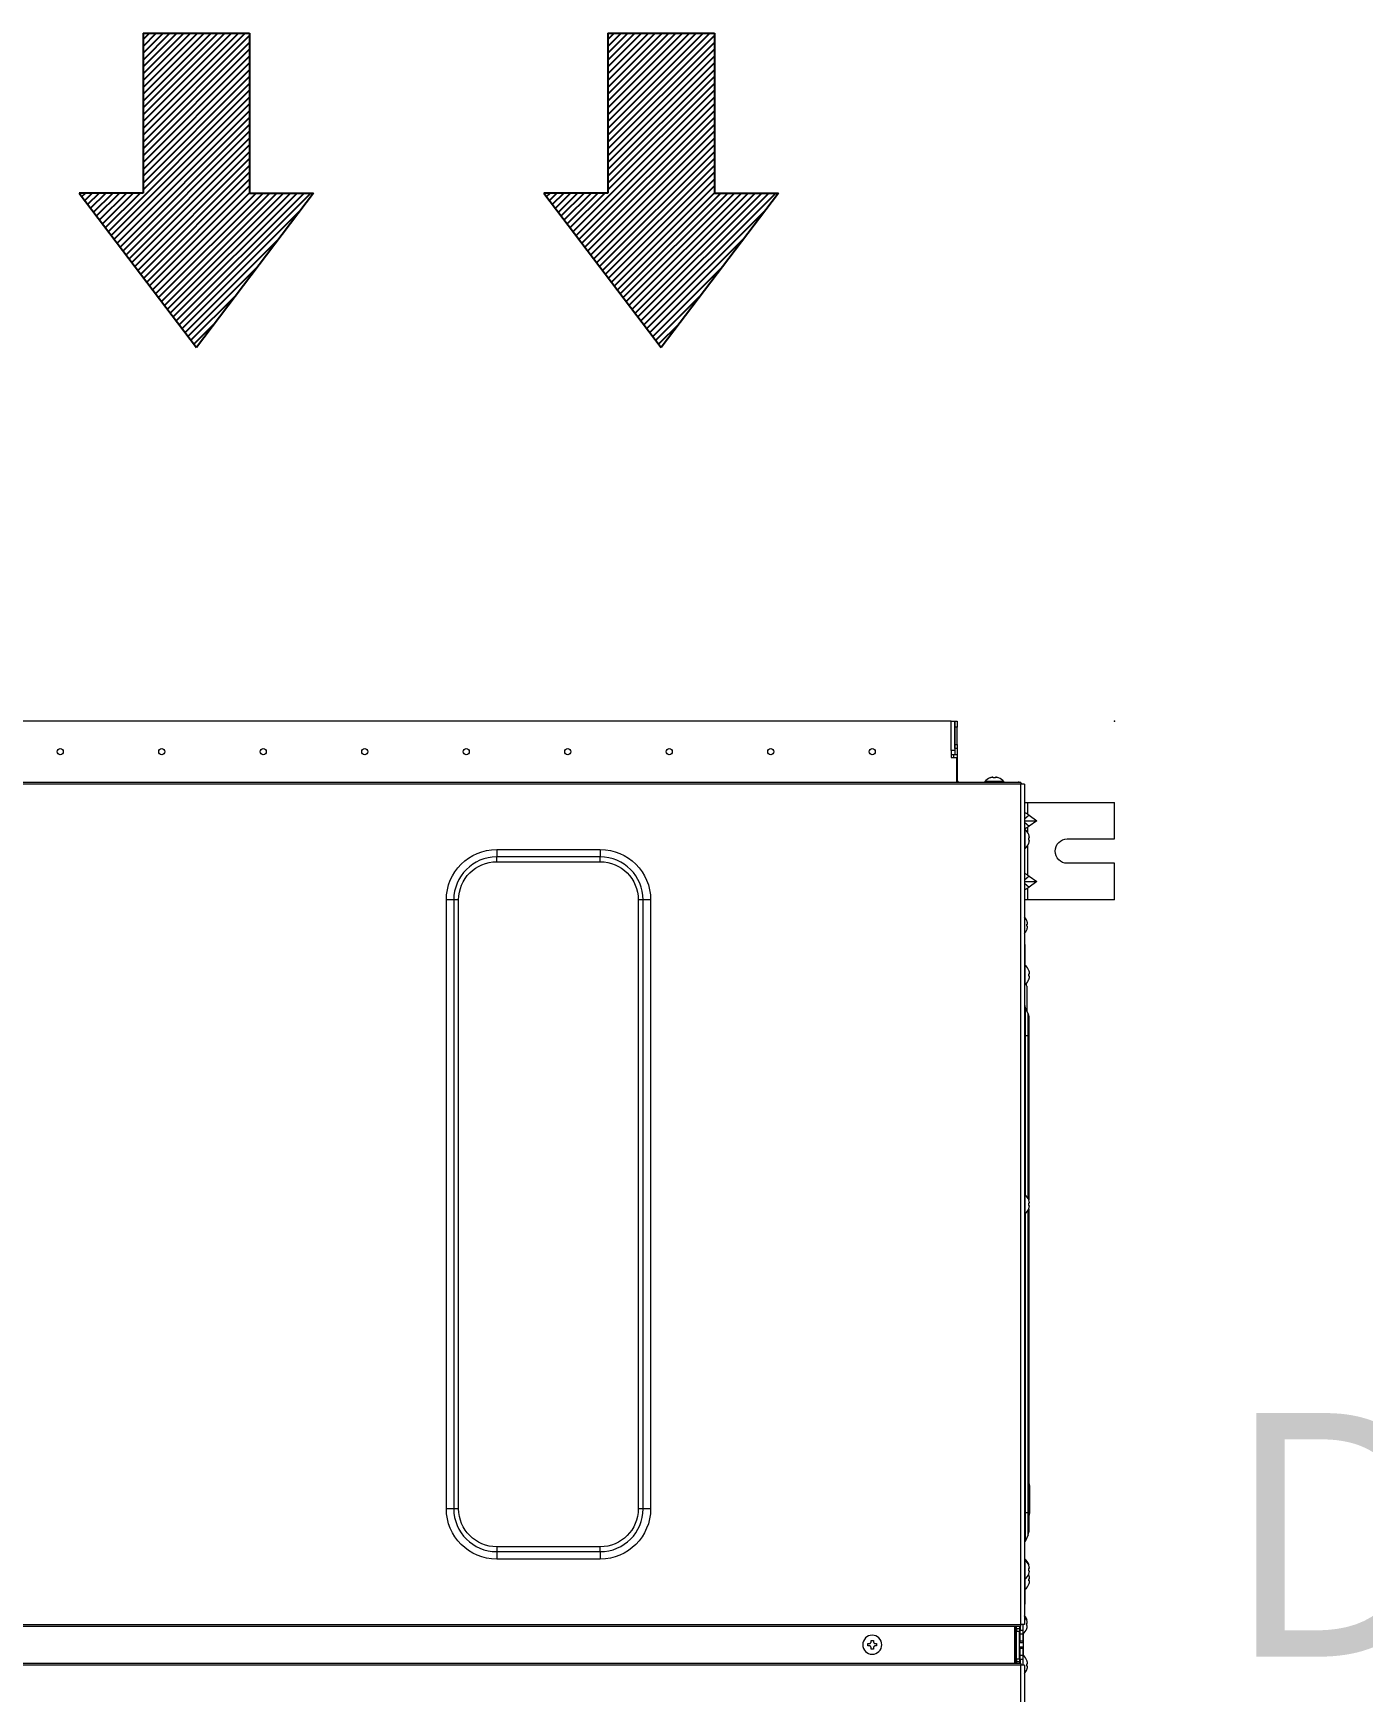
# Model space of a CAD drawing. Header units: millimetres. Extents: x -1305 to 107762, y -9150 to 56526.
# Drawn here: x 65912 to 66567, y 23083 to 23901 of the extents above; entities that cross this region are included whole.
import ezdxf
from ezdxf.enums import TextEntityAlignment as Align

# ---------------------------------------------------------------- set-up
doc = ezdxf.new("R2010")
doc.units = ezdxf.units.MM
for name, color, linetype in [('DVM_INDOOR', 7, 'Continuous'), ('DVM_UNIT_BP', 7, 'Continuous'), ('SS-DUCT', 7, 'Continuous')]:
    doc.layers.add(name, color=color, linetype=linetype)
doc.styles.add('삼성전자', font='malgun.ttf')

# ---------------------------------------------------------------- blocks, each defined once
blk = doc.blocks.new('Direction')
at = {"layer": 'DVM_INDOOR', "color": 1}
for p, q in [((-35, 693.8), (35, 693.8)), ((-35, 693.8), (-35, 588.8)), ((35, 693.8), (35, 588.8)), ((-35, 588.8), (-77, 588.8)), ((-77, 588.8), (0, 487.3)), ((77, 588.8), (0, 487.3)), ((35, 588.8), (77, 588.8))]:
    blk.add_line(p, q, dxfattribs=at)
blk = doc.blocks.new('ID_D_H_EB2_T')
at = {"layer": 'DVM_INDOOR'}
h = blk.add_hatch(dxfattribs=at)
h.set_pattern_fill('ANSI31', color=1, scale=0.75)
h.set_pattern_definition([(45, (106.0247, 242.8544), (-1.683798, 1.683798), [])])
h.paths.add_polyline_path([(263.58, 639.88), (321.33, 715.99), (289.83, 715.99), (289.83, 794.74), (237.33, 794.74), (237.33, 715.99), (205.83, 715.99)])
h = blk.add_hatch(dxfattribs=at)
h.set_pattern_fill('ANSI31', color=1, scale=0.75)
h.set_pattern_definition([(45, (334.9688, 242.8544), (-1.683798, 1.683798), [])])
h.paths.add_polyline_path([(492.53, 639.88), (550.28, 715.99), (518.78, 715.99), (518.78, 794.74), (466.28, 794.74), (466.28, 715.99), (434.78, 715.99)])
at = {"layer": 'DVM_INDOOR', "color": 0, "linetype": 'Continuous', "lineweight": 13}
for p, q in [((635.43, 455.74), (-642.37, 455.74)), ((635.43, 441.34), (635.43, 455.74)), ((635.43, 455.74), (637.13, 455.74)), ((637.13, 455.74), (637.13, 441.34)), ((637.23, 455.74), (638.43, 455.74)), ((637.23, 452.74), (637.23, 455.74)), ((637.23, 444.24), (637.23, 452.74)), ((638.43, 452.74), (637.23, 452.74)), ((638.43, 455.74), (638.43, 452.74)), ((638.43, 444.24), (638.43, 452.74)), ((635.43, 441.34), (635.43, 437.84)), ((637.13, 441.34), (635.43, 441.34)), ((637.23, 444.24), (638.43, 444.24)), ((637.23, 442.24), (637.23, 444.24)), ((638.43, 442.24), (637.23, 442.24)), ((637.23, 442.24), (637.23, 439.24)), ((638.43, 444.24), (638.43, 442.24)), ((638.43, 442.24), (638.43, 439.24)), ((636.73, 439.24), (635.43, 439.24)), ((635.43, 437.84), (638.13, 437.84)), ((636.73, 437.84), (636.73, 439.24)), ((638.43, 439.24), (636.73, 439.24)), ((638.13, 425.54), (638.13, 437.84)), ((638.43, 439.24), (638.43, 428.74)), ((669.73, 425.54), (-676.67, 425.54)), ((638.43, 428.74), (638.13, 428.74)), ((638.43, 428.74), (638.43, 426.74)), ((639.43, 425.54), (639.43, 425.74)), ((639.43, 425.74), (649.43, 425.74)), ((649.43, 425.74), (668.43, 425.74)), ((649.43, 425.74), (649.43, 425.54)), ((651.93, 426.02), (651.93, 425.74)), ((661.33, 426.02), (651.93, 426.02)), ((654.48, 427.84), (654.48, 427.82)), ((656.1, 427.82), (656.1, 427.99)), ((657.17, 427.99), (657.17, 427.82)), ((658.78, 427.84), (658.78, 427.82)), ((661.33, 425.74), (661.33, 426.02)), ((669.73, 425.54), (669.73, 424.74)), ((669.73, 424.74), (-676.67, 424.74)), ((669.73, 10.74), (669.73, 424.74)), ((671.53, 424.74), (669.73, 424.74)), ((671.53, 424.74), (671.53, 10.74)), ((671.53, 415.74), (672.93, 415.74)), ((673.83, 409.45), (671.53, 407.5)), ((672.93, 415.74), (672.93, 410.09)), ((672.93, 415.74), (715.83, 415.74)), ((672.93, 410.09), (673.83, 409.45)), ((673.83, 409.45), (677.63, 406.74)), ((715.83, 397.74), (715.83, 415.74)), ((671.53, 406.74), (677.63, 406.74)), ((671.53, 405.97), (673.83, 404.02)), ((671.82, 402.44), (671.53, 402.44)), ((671.82, 393.04), (671.82, 402.44)), ((673.83, 404.02), (672.93, 403.38)), ((672.93, 403.38), (672.93, 401.23)), ((677.63, 406.74), (673.83, 404.02)), ((411.53, 392.54), (462.53, 392.54)), ((411.53, 392.54), (411.53, 388.88)), ((462.53, 392.54), (462.53, 388.88)), ((671.53, 393.04), (671.82, 393.04)), ((672.93, 394.24), (672.93, 380.09)), ((673.64, 399.89), (673.62, 399.89)), ((673.62, 398.27), (673.79, 398.27)), ((673.79, 397.2), (673.62, 397.2)), ((673.62, 395.59), (673.64, 395.59)), ((692.63, 397.74), (715.83, 397.74)), ((462.53, 388.88), (411.53, 388.88)), ((411.53, 386.49), (411.53, 388.88)), ((411.53, 386.49), (462.53, 386.49)), ((462.53, 386.49), (462.53, 388.88)), ((715.83, 385.74), (692.63, 385.74)), ((715.83, 367.74), (715.83, 385.74)), ((673.83, 379.45), (671.53, 377.5)), ((671.53, 376.74), (677.63, 376.74)), ((671.53, 375.97), (673.83, 374.02)), ((672.93, 380.09), (673.83, 379.45)), ((673.83, 379.45), (677.63, 376.74)), ((677.63, 376.74), (673.83, 374.02)), ((673.83, 374.02), (672.93, 373.38)), ((672.93, 373.38), (672.93, 367.74)), ((386.73, 67.74), (386.73, 367.74)), ((390.39, 367.74), (386.73, 367.74)), ((390.39, 367.74), (390.39, 67.74)), ((392.78, 367.74), (390.39, 367.74)), ((392.78, 67.74), (392.78, 367.74)), ((481.29, 367.74), (481.29, 67.74)), ((483.68, 367.74), (481.29, 367.74)), ((483.68, 67.74), (483.68, 367.74)), ((487.34, 367.74), (483.68, 367.74)), ((487.34, 367.74), (487.34, 67.74)), ((672.93, 367.74), (671.53, 367.74)), ((715.83, 367.74), (672.93, 367.74)), ((672.74, 357.39), (672.72, 357.39)), ((672.72, 355.77), (672.89, 355.77)), ((672.89, 354.7), (672.72, 354.7)), ((672.72, 353.09), (672.74, 353.09)), ((671.53, 345.74), (671.63, 345.74)), ((671.63, 345.74), (671.63, 330.74)), ((671.92, 335.44), (671.63, 335.44)), ((671.92, 326.04), (671.92, 335.44)), ((671.63, 330.74), (671.53, 330.74)), ((671.63, 222.43), (671.63, 330.74)), ((673.74, 332.89), (673.72, 332.89)), ((673.72, 331.27), (673.89, 331.27)), ((673.89, 330.2), (673.72, 330.2)), ((673.72, 328.59), (673.74, 328.59)), ((671.63, 326.04), (671.92, 326.04)), ((672.63, 325.24), (672.63, 313.1)), ((673.35, 311.56), (671.82, 314.84)), ((671.82, 314.84), (671.82, 300.74)), ((673.35, 300.74), (673.35, 311.56)), ((673.63, 310.29), (673.63, 300.74)), ((671.63, 300.74), (671.82, 300.74)), ((671.82, 300.74), (671.82, 222.43)), ((673.35, 300.74), (671.82, 300.74)), ((673.35, 220.53), (673.35, 300.74)), ((673.35, 300.74), (673.63, 300.74)), ((673.63, 300.74), (673.63, 219.91)), ((671.82, 222.44), (671.53, 222.44)), ((671.82, 213.04), (671.82, 222.44)), ((671.53, 213.04), (671.82, 213.04)), ((671.63, 42.44), (671.63, 213.04)), ((671.82, 213.03), (671.82, 65.74)), ((673.35, 65.74), (673.35, 214.93)), ((673.64, 219.89), (673.62, 219.89)), ((673.62, 218.27), (673.79, 218.27)), ((673.79, 217.2), (673.62, 217.2)), ((673.62, 215.59), (673.64, 215.59)), ((673.63, 215.56), (673.63, 65.74)), ((673.8, 79.08), (673.63, 79.08)), ((673.8, 79.08), (673.8, 80.18)), ((673.8, 79.08), (673.8, 67.74)), ((673.8, 79.08), (674.13, 79.08)), ((674.13, 67.74), (674.13, 79.08)), ((390.39, 67.74), (386.73, 67.74)), ((392.78, 67.74), (390.39, 67.74)), ((483.68, 67.74), (481.29, 67.74)), ((487.34, 67.74), (483.68, 67.74)), ((671.63, 65.74), (671.82, 65.74)), ((673.35, 65.74), (671.82, 65.74)), ((671.82, 65.74), (671.82, 51.63)), ((673.35, 54.91), (673.35, 65.74)), ((673.35, 65.74), (673.63, 65.74)), ((673.63, 67.74), (673.8, 67.74)), ((673.63, 65.74), (673.63, 56.18)), ((673.8, 67.74), (673.8, 64.63)), ((673.8, 67.74), (674.13, 67.74)), ((674.13, 65.74), (674.13, 67.74)), ((673.35, 54.91), (671.82, 51.63)), ((462.53, 48.98), (411.53, 48.98)), ((411.53, 48.98), (411.53, 46.59)), ((411.53, 46.59), (462.53, 46.59)), ((411.53, 46.59), (411.53, 42.93)), ((462.53, 42.93), (411.53, 42.93)), ((462.53, 46.59), (462.53, 48.98)), ((462.53, 46.59), (462.53, 42.93)), ((671.82, 42.44), (671.53, 42.44)), ((671.82, 42.94), (671.63, 42.94)), ((671.82, 42.44), (671.82, 42.94)), ((671.82, 33.04), (671.82, 42.44)), ((671.53, 33.04), (671.82, 33.04)), ((671.63, 33.04), (671.63, 20.74)), ((671.92, 28.04), (671.92, 33.12)), ((673.64, 40.39), (673.62, 40.39)), ((673.64, 39.89), (673.62, 39.89)), ((673.62, 38.27), (673.79, 38.27)), ((673.79, 37.7), (673.62, 37.7)), ((673.79, 37.2), (673.62, 37.2)), ((673.62, 35.59), (673.64, 35.59)), ((673.74, 34.89), (673.72, 34.89)), ((673.72, 33.27), (673.89, 33.27)), ((671.63, 28.04), (671.92, 28.04)), ((673.89, 32.2), (673.72, 32.2)), ((673.74, 30.59), (673.72, 30.59)), ((671.63, 20.74), (671.53, 20.74)), ((-676.67, 10.74), (669.73, 10.74)), ((-676.67, 9.93), (669.73, 9.93)), ((666.61, 9.16), (667.18, 9.16)), ((666.63, 9.93), (666.63, -8.46)), ((667.18, 9.16), (667.18, 7.32)), ((667.28, 9.93), (667.28, 7.39)), ((667.53, 8.59), (667.53, 9.93)), ((669.13, 8.59), (667.53, 8.59)), ((667.53, 8.59), (667.53, 7.32)), ((669.13, 9.93), (669.13, 8.59)), ((669.13, 8.74), (669.43, 8.74)), ((669.13, 8.59), (669.13, 7.32)), ((669.43, 9.93), (669.43, 7.98)), ((669.73, 9.93), (669.73, 10.74)), ((671.53, 10.74), (669.73, 10.74)), ((670.63, 10.74), (670.63, 7.98)), ((670.82, 6.04), (670.82, 10.74)), ((672.64, 13.29), (672.62, 13.29)), ((672.64, 12.89), (672.62, 12.89)), ((672.62, 11.27), (672.79, 11.27)), ((672.79, 10.6), (672.62, 10.6)), ((672.79, 10.2), (672.62, 10.2)), ((672.64, 8.59), (672.62, 8.59)), ((594.38, 1.27), (594.92, 1.27)), ((594.38, 0.2), (594.38, 1.27)), ((594.92, 0.2), (594.38, 0.2)), ((596, 2.89), (596.53, 2.89)), ((596, 2.35), (596, 2.89)), ((596.53, 2.89), (597.07, 2.89)), ((597.07, 2.89), (597.07, 2.35)), ((598.15, 1.27), (598.68, 1.27)), ((598.68, 0.2), (598.15, 0.2)), ((598.68, 1.27), (598.68, 0.2)), ((667.18, 7.32), (666.61, 7.32)), ((667.18, 7.39), (667.28, 7.39)), ((669.13, 7.32), (667.53, 7.32)), ((667.53, -6.35), (667.53, 7.32)), ((669.13, -6.35), (669.13, 7.32)), ((669.43, 7.98), (670.63, 7.98)), ((669.43, 5.86), (669.43, 7.98)), ((670.63, 5.86), (669.43, 5.86)), ((669.43, 2.61), (669.43, 5.86)), ((669.43, 2.61), (670.63, 2.61)), ((669.43, 1.74), (669.43, 2.61)), ((670.63, 1.74), (669.43, 1.74)), ((670.63, 7.98), (670.63, 5.86)), ((670.63, 6.04), (670.82, 6.04)), ((670.63, 5.86), (670.63, 2.61)), ((670.63, 2.61), (670.63, 1.74)), ((670.89, 6.09), (670.89, -4.56)), ((596, -1.41), (596, -0.88)), ((597.07, -1.41), (596, -1.41)), ((597.07, -0.88), (597.07, -1.41)), ((666.61, -6.35), (667.18, -6.35)), ((667.28, -5.91), (667.18, -5.91)), ((667.18, -6.35), (667.18, -8.19)), ((667.28, -5.91), (667.28, -8.46)), ((669.13, -6.35), (667.53, -6.35)), ((667.53, -6.35), (667.53, -7.62)), ((669.13, -7.62), (667.53, -7.62)), ((667.53, -7.62), (667.53, -8.46)), ((669.13, -6.35), (669.13, -7.62)), ((669.43, -7.26), (669.13, -7.26)), ((669.13, -7.62), (669.13, -8.46)), ((669.43, -0.26), (670.63, -0.26)), ((669.43, -1.14), (669.43, -0.26)), ((670.63, -1.14), (669.43, -1.14)), ((669.43, -4.39), (669.43, -1.14)), ((669.43, -4.39), (670.63, -4.39)), ((669.43, -6.51), (669.43, -4.39)), ((670.63, -6.51), (669.43, -6.51)), ((669.43, -6.51), (669.43, -8.46)), ((670.63, -0.26), (670.63, -1.14)), ((670.63, -1.14), (670.63, -4.39)), ((670.63, -4.39), (670.63, -6.51)), ((670.92, -4.56), (670.63, -4.56)), ((670.63, -6.51), (670.63, -9.26)), ((670.92, -9.26), (670.92, -4.56)), ((672.74, -7.11), (672.72, -7.11)), ((669.73, -8.46), (-676.67, -8.46)), ((669.73, -9.26), (-676.67, -9.26)), ((667.18, -8.19), (666.61, -8.19)), ((669.73, -8.46), (669.73, -9.26)), ((669.73, -423.26), (669.73, -9.26)), ((671.53, -9.26), (669.73, -9.26)), ((671.53, -9.26), (671.53, -423.26)), ((672.72, -8.73), (672.89, -8.73)), ((672.89, -9.8), (672.72, -9.8)), ((672.74, -11.41), (672.72, -11.41))]:
    blk.add_line(p, q, dxfattribs=at)
for centre in [(196.53, 440.74), (246.53, 440.74), (296.53, 440.74), (346.53, 440.74), (396.53, 440.74), (446.53, 440.74), (496.53, 440.74), (546.53, 440.74), (596.53, 440.74)]:
    blk.add_circle(centre, 1.5, dxfattribs=at)
at = {"layer": 'DVM_INDOOR', "color": 0, "linetype": 'Continuous', "lineweight": 13, "extrusion": (0, 0, -1)}
blk.add_circle((-596.53, 0.74), 4.7, dxfattribs=at)
at = {"layer": 'DVM_INDOOR', "color": 0, "linetype": 'Continuous', "lineweight": 13}
for centre, radius, start, end in [((639.43, 426.74), 1, 180, 270), ((656.63, 422.14), 6.1, 110.63779, 140.39807), ((656.63, 422.14), 6.08, 105.38933, 110.72208), ((656.63, 422.14), 5.71, 84.59719, 95.40281), ((656.63, 422.14), 6.08, 69.27792, 74.61067), ((656.63, 422.14), 6.1, 39.60193, 69.36221), ((668.43, 423.54), 2.2, 65.50449, 90), ((668.43, 423.54), 2.2, 33.05672, 53.77787), ((667.93, 397.74), 6.1, 20.63779, 50.39807), ((667.93, 397.74), 6.1, 309.60193, 339.36221), ((667.93, 397.74), 6.08, 15.38933, 20.72208), ((667.93, 397.74), 5.71, 354.59719, 5.40281), ((667.93, 397.74), 6.08, 339.27792, 344.61067), ((411.53, 367.74), 21.15, 90, 180), ((462.53, 367.74), 21.15, 0, 90), ((667.03, 355.24), 6.1, 20.63779, 42.46368), ((667.03, 355.24), 6.1, 317.53632, 339.36221), ((667.03, 355.24), 6.08, 15.38933, 20.72208), ((667.03, 355.24), 5.71, 354.59719, 5.40281), ((667.03, 355.24), 6.08, 339.27792, 344.61067), ((668.03, 330.74), 6.1, 20.63779, 50.39807), ((668.03, 330.74), 6.1, 309.60193, 339.36221), ((668.03, 330.74), 6.08, 15.38933, 20.72208), ((668.03, 330.74), 5.71, 354.59719, 5.40281), ((668.03, 330.74), 6.08, 339.27792, 344.61067), ((670.63, 325.24), 2, 0, 34.28579), ((673.63, 315.69), 2, 180, 205), ((667.93, 217.74), 6.1, 20.63779, 50.39807), ((667.93, 217.74), 6.1, 309.60193, 339.36221), ((667.93, 217.74), 6.08, 15.38933, 20.72208), ((667.93, 217.74), 5.71, 354.59719, 5.40281), ((667.93, 217.74), 6.08, 339.27792, 344.61067), ((672.13, 79.08), 2, 0, 33.55731), ((411.53, 67.74), 21.15, 180, 270), ((462.53, 67.74), 21.15, 270, 0), ((672.13, 65.74), 2, 326.44269, 359.99997), ((670.63, 56.18), 3, 335, 0), ((667.93, 38.24), 6.1, 20.63779, 50.39807), ((667.93, 37.74), 6.1, 20.63779, 50.39807), ((667.93, 37.74), 6.1, 309.60193, 339.36221), ((668.03, 32.74), 6.1, 20.63779, 25.34596), ((667.93, 38.24), 6.08, 15.38933, 20.72208), ((667.93, 37.74), 6.08, 15.38933, 20.72208), ((667.93, 37.74), 5.71, 354.59719, 5.40281), ((667.93, 37.74), 6.08, 339.27792, 344.61067), ((668.03, 32.74), 6.08, 15.38933, 20.72208), ((668.03, 32.74), 5.71, 354.59719, 5.40281), ((668.03, 32.74), 6.1, 309.60193, 339.36221), ((668.03, 32.74), 6.08, 339.27792, 344.61067), ((666.93, 10.74), 6.1, 309.60193, 339.36221), ((666.93, 11.14), 6.1, 20.63779, 41.05336), ((666.93, 10.74), 6.1, 20.63779, 41.05336), ((666.93, 11.14), 6.08, 15.38933, 20.72208), ((666.93, 10.74), 6.08, 15.38933, 20.72208), ((666.93, 10.74), 5.71, 354.59719, 5.40281), ((666.93, 10.74), 6.08, 339.27792, 344.61067), ((667.03, -9.26), 6.1, 20.63779, 50.39807), ((667.03, -9.26), 6.08, 15.38933, 20.72208), ((667.03, -9.26), 6.1, 317.53632, 339.36221), ((667.03, -9.26), 5.71, 354.59719, 5.40281), ((667.03, -9.26), 6.08, 339.27792, 344.61067)]:
    blk.add_arc(centre, radius, start, end, dxfattribs=at)
at = {"layer": 'DVM_INDOOR', "color": 0, "linetype": 'Continuous', "lineweight": 13, "extrusion": (0, 0, -1)}
for centre, radius, start, end in [((-411.53, 367.74), 24.81, 0, 90), ((-462.53, 367.74), 24.81, 90, 180), ((-692.63, 391.74), 6, 270, 90), ((-411.53, 367.74), 18.76, 0, 90), ((-462.53, 367.74), 18.76, 90, 180), ((-670.63, 310.29), 3, 155, 180), ((-674.63, 80.74), 1, 326.44269, 0), ((-411.53, 67.74), 24.81, 270, 0), ((-411.53, 67.74), 18.76, 270, 0), ((-462.53, 67.74), 24.81, 180, 270), ((-462.53, 67.74), 18.76, 180, 270), ((-674.63, 64.08), 1, 0, 33.55731), ((-673.63, 50.78), 2, 0, 25), ((-667.28, 7.14), 0.25, 90, 180), ((-667.28, -5.66), 0.25, 180, 270)]:
    blk.add_arc(centre, radius, start, end, dxfattribs=at)
at = {"layer": 'DVM_INDOOR', "color": 0, "linetype": 'Continuous', "lineweight": 13}
for points, knots in [([(656.1, 427.99), (656.09, 428.01), (656.08, 428.05), (656.02, 428.09), (655.92, 428.11), (655.79, 428.12), (655.62, 428.11), (655.44, 428.09), (655.23, 428.05), (655.09, 428.01), (655.02, 427.99)], [0, 0, 0, 0, 0.130474, 0.248701, 0.371682, 0.496111, 0.623193, 0.748731, 0.868141, 1, 1, 1, 1]), ([(658.25, 427.99), (658.17, 428.01), (658.03, 428.05), (657.83, 428.09), (657.65, 428.11), (657.48, 428.12), (657.34, 428.11), (657.25, 428.09), (657.18, 428.05), (657.17, 428.01), (657.17, 427.99)], [0, 0, 0, 0, 0.131181, 0.250042, 0.373367, 0.497893, 0.624614, 0.749649, 0.868638, 1, 1, 1, 1]), ([(671.53, 410.75), (671.66, 410.73), (671.95, 410.65), (672.43, 410.43), (672.76, 410.21), (672.93, 410.09)], [0, 0, 0, 0, 0.294296, 0.618723, 1, 1, 1, 1]), ([(672.93, 403.38), (672.82, 403.3), (672.6, 403.15), (672.28, 402.97), (671.92, 402.81), (671.67, 402.74), (671.53, 402.72)], [0, 0, 0, 0, 0.248812, 0.472337, 0.672583, 1, 1, 1, 1]), ([(673.79, 398.27), (673.81, 398.28), (673.85, 398.29), (673.88, 398.35), (673.91, 398.45), (673.92, 398.58), (673.91, 398.75), (673.88, 398.93), (673.85, 399.14), (673.81, 399.28), (673.79, 399.35)], [0, 0, 0, 0, 0.131288, 0.250241, 0.373708, 0.498415, 0.625097, 0.749948, 0.8688, 1, 1, 1, 1]), ([(673.79, 396.12), (673.81, 396.2), (673.85, 396.33), (673.88, 396.53), (673.91, 396.72), (673.92, 396.88), (673.91, 397.02), (673.88, 397.12), (673.85, 397.19), (673.81, 397.19), (673.79, 397.2)], [0, 0, 0, 0, 0.130474, 0.248701, 0.371682, 0.496111, 0.623193, 0.748731, 0.868141, 1, 1, 1, 1]), ([(671.53, 380.75), (671.66, 380.73), (671.95, 380.65), (672.43, 380.43), (672.76, 380.21), (672.93, 380.09)], [0, 0, 0, 0, 0.294296, 0.618723, 1, 1, 1, 1]), ([(672.93, 373.38), (672.82, 373.3), (672.6, 373.15), (672.28, 372.97), (671.92, 372.81), (671.67, 372.74), (671.53, 372.72)], [0, 0, 0, 0, 0.248812, 0.472337, 0.672583, 1, 1, 1, 1]), ([(672.89, 355.77), (672.91, 355.78), (672.95, 355.79), (672.98, 355.85), (673.01, 355.95), (673.02, 356.08), (673.01, 356.25), (672.98, 356.43), (672.95, 356.64), (672.91, 356.78), (672.89, 356.85)], [0, 0, 0, 0, 0.131288, 0.250241, 0.373708, 0.498415, 0.625097, 0.749948, 0.8688, 1, 1, 1, 1]), ([(672.89, 353.62), (672.91, 353.7), (672.95, 353.83), (672.98, 354.03), (673.01, 354.22), (673.02, 354.38), (673.01, 354.52), (672.98, 354.62), (672.95, 354.69), (672.91, 354.69), (672.89, 354.7)], [0, 0, 0, 0, 0.130474, 0.248701, 0.371682, 0.496111, 0.623193, 0.748731, 0.868141, 1, 1, 1, 1]), ([(673.89, 331.27), (673.91, 331.28), (673.95, 331.29), (673.98, 331.35), (674.01, 331.45), (674.02, 331.58), (674.01, 331.75), (673.98, 331.93), (673.95, 332.14), (673.91, 332.28), (673.89, 332.35)], [0, 0, 0, 0, 0.131288, 0.250241, 0.373708, 0.498415, 0.625097, 0.749948, 0.8688, 1, 1, 1, 1]), ([(673.89, 329.12), (673.91, 329.2), (673.95, 329.33), (673.98, 329.53), (674.01, 329.72), (674.02, 329.88), (674.01, 330.02), (673.98, 330.12), (673.95, 330.19), (673.91, 330.19), (673.89, 330.2)], [0, 0, 0, 0, 0.130474, 0.248701, 0.371682, 0.496111, 0.623193, 0.748731, 0.868141, 1, 1, 1, 1]), ([(673.79, 218.27), (673.81, 218.28), (673.85, 218.29), (673.88, 218.35), (673.91, 218.45), (673.92, 218.58), (673.91, 218.75), (673.88, 218.93), (673.85, 219.14), (673.81, 219.28), (673.79, 219.35)], [0, 0, 0, 0, 0.131288, 0.250241, 0.373708, 0.498415, 0.625097, 0.749948, 0.8688, 1, 1, 1, 1]), ([(673.79, 216.12), (673.81, 216.2), (673.85, 216.33), (673.88, 216.53), (673.91, 216.72), (673.92, 216.88), (673.91, 217.02), (673.88, 217.12), (673.85, 217.19), (673.81, 217.19), (673.79, 217.2)], [0, 0, 0, 0, 0.130474, 0.248701, 0.371682, 0.496111, 0.623193, 0.748731, 0.868141, 1, 1, 1, 1]), ([(673.79, 38.27), (673.81, 38.28), (673.85, 38.29), (673.88, 38.35), (673.91, 38.45), (673.92, 38.58), (673.91, 38.75), (673.88, 38.93), (673.85, 39.14), (673.81, 39.28), (673.79, 39.35)], [0, 0, 0, 0, 0.131288, 0.250241, 0.373708, 0.498415, 0.625097, 0.749948, 0.8688, 1, 1, 1, 1]), ([(673.79, 36.12), (673.81, 36.2), (673.85, 36.33), (673.88, 36.53), (673.91, 36.72), (673.92, 36.88), (673.91, 37.02), (673.88, 37.12), (673.85, 37.19), (673.81, 37.19), (673.79, 37.2)], [0, 0, 0, 0, 0.130474, 0.248701, 0.371682, 0.496111, 0.623193, 0.748731, 0.868141, 1, 1, 1, 1]), ([(673.89, 33.27), (673.91, 33.28), (673.95, 33.28), (673.98, 33.35), (674.01, 33.44), (674.02, 33.58), (674.01, 33.75), (673.98, 33.93), (673.95, 34.14), (673.91, 34.28), (673.89, 34.35)], [0, 0, 0, 0, 0.130474, 0.248701, 0.371682, 0.496111, 0.623193, 0.748731, 0.868141, 1, 1, 1, 1]), ([(673.89, 31.12), (673.91, 31.2), (673.95, 31.33), (673.98, 31.54), (674.01, 31.72), (674.02, 31.89), (674.01, 32.02), (673.98, 32.12), (673.95, 32.19), (673.91, 32.19), (673.89, 32.2)], [0, 0, 0, 0, 0.131181, 0.250042, 0.373367, 0.497893, 0.624614, 0.749649, 0.868638, 1, 1, 1, 1]), ([(672.79, 11.27), (672.81, 11.28), (672.85, 11.28), (672.88, 11.35), (672.91, 11.44), (672.92, 11.58), (672.91, 11.75), (672.88, 11.93), (672.85, 12.14), (672.81, 12.28), (672.79, 12.35)], [0, 0, 0, 0, 0.130474, 0.248701, 0.371682, 0.496111, 0.623193, 0.748731, 0.868141, 1, 1, 1, 1]), ([(672.79, 9.12), (672.81, 9.2), (672.85, 9.33), (672.88, 9.54), (672.91, 9.72), (672.92, 9.89), (672.91, 10.02), (672.88, 10.12), (672.85, 10.19), (672.81, 10.19), (672.79, 10.2)], [0, 0, 0, 0, 0.131181, 0.250042, 0.373367, 0.497893, 0.624614, 0.749649, 0.868638, 1, 1, 1, 1]), ([(594.92, 1.27), (594.93, 1.27), (594.94, 1.27), (594.95, 1.27), (594.97, 1.27), (594.98, 1.27), (595, 1.28), (595.01, 1.28), (595.03, 1.28), (595.04, 1.28), (595.06, 1.28), (595.07, 1.28), (595.09, 1.29), (595.1, 1.29), (595.12, 1.29), (595.13, 1.29), (595.14, 1.3), (595.16, 1.3), (595.17, 1.3), (595.19, 1.31), (595.2, 1.31), (595.21, 1.31), (595.23, 1.32), (595.24, 1.32), (595.25, 1.33), (595.26, 1.33), (595.28, 1.33), (595.29, 1.34), (595.3, 1.34), (595.32, 1.35), (595.36, 1.36), (595.42, 1.4), (595.51, 1.45), (595.6, 1.51), (595.68, 1.58), (595.75, 1.66), (595.81, 1.74), (595.85, 1.81), (595.89, 1.87), (595.91, 1.93), (595.93, 1.97), (595.94, 1.99), (595.94, 2.02), (595.95, 2.05), (595.96, 2.07), (595.97, 2.1), (595.97, 2.13), (595.98, 2.16), (595.98, 2.19), (595.99, 2.22), (595.99, 2.25), (595.99, 2.28), (596, 2.32), (596, 2.34), (596, 2.35)], [0, 0, 0, 0, 0.009582, 0.019078, 0.028488, 0.037816, 0.047062, 0.05623, 0.065321, 0.074337, 0.08328, 0.092153, 0.100958, 0.109696, 0.118369, 0.12698, 0.135531, 0.144024, 0.152461, 0.160844, 0.169176, 0.177459, 0.185694, 0.193885, 0.202033, 0.210142, 0.218213, 0.226249, 0.234253, 0.242227, 0.250173, 0.312502, 0.373546, 0.435952, 0.498149, 0.561364, 0.624835, 0.665985, 0.70744, 0.749779, 0.76627, 0.782891, 0.799663, 0.816609, 0.83375, 0.851106, 0.868698, 0.886543, 0.904662, 0.923073, 0.941794, 0.960843, 0.980239, 1, 1, 1, 1]), ([(596, -0.88), (596, -0.87), (596, -0.86), (595.99, -0.85), (595.99, -0.83), (595.99, -0.81), (595.99, -0.8), (595.99, -0.78), (595.99, -0.77), (595.99, -0.75), (595.99, -0.74), (595.98, -0.72), (595.98, -0.71), (595.98, -0.7), (595.98, -0.68), (595.97, -0.67), (595.97, -0.65), (595.97, -0.64), (595.97, -0.63), (595.96, -0.61), (595.96, -0.6), (595.96, -0.58), (595.95, -0.57), (595.95, -0.56), (595.94, -0.55), (595.94, -0.53), (595.93, -0.52), (595.93, -0.51), (595.92, -0.49), (595.92, -0.48), (595.9, -0.44), (595.87, -0.37), (595.82, -0.28), (595.76, -0.2), (595.68, -0.12), (595.6, -0.04), (595.53, 0.01), (595.46, 0.06), (595.39, 0.09), (595.34, 0.11), (595.3, 0.13), (595.28, 0.14), (595.25, 0.15), (595.22, 0.16), (595.19, 0.16), (595.17, 0.17), (595.14, 0.18), (595.11, 0.18), (595.08, 0.19), (595.05, 0.19), (595.02, 0.19), (594.98, 0.2), (594.95, 0.2), (594.93, 0.2), (594.92, 0.2)], [0, 0, 0, 0, 0.009586, 0.019085, 0.028499, 0.03783, 0.04708, 0.056251, 0.065345, 0.074365, 0.083311, 0.092188, 0.100995, 0.109736, 0.118413, 0.127027, 0.135581, 0.144077, 0.152517, 0.160903, 0.169237, 0.177523, 0.185761, 0.193955, 0.202106, 0.210218, 0.218292, 0.226331, 0.234337, 0.242314, 0.250263, 0.312626, 0.373705, 0.436155, 0.498399, 0.561609, 0.625072, 0.666193, 0.707621, 0.749932, 0.766413, 0.783024, 0.799786, 0.816723, 0.833853, 0.8512, 0.86878, 0.886615, 0.904723, 0.923123, 0.941832, 0.960869, 0.980252, 1, 1, 1, 1]), ([(597.07, 2.35), (597.07, 2.34), (597.07, 2.33), (597.07, 2.32), (597.07, 2.3), (597.07, 2.29), (597.07, 2.27), (597.07, 2.26), (597.08, 2.24), (597.08, 2.23), (597.08, 2.21), (597.08, 2.2), (597.08, 2.18), (597.09, 2.17), (597.09, 2.15), (597.09, 2.14), (597.09, 2.12), (597.1, 2.11), (597.1, 2.1), (597.1, 2.08), (597.11, 2.07), (597.11, 2.06), (597.11, 2.04), (597.12, 2.03), (597.12, 2.02), (597.13, 2), (597.13, 1.99), (597.14, 1.98), (597.14, 1.97), (597.15, 1.95), (597.16, 1.91), (597.19, 1.84), (597.25, 1.75), (597.31, 1.67), (597.38, 1.59), (597.46, 1.52), (597.54, 1.46), (597.61, 1.42), (597.67, 1.38), (597.72, 1.36), (597.76, 1.34), (597.79, 1.33), (597.82, 1.32), (597.84, 1.32), (597.87, 1.31), (597.9, 1.3), (597.93, 1.29), (597.96, 1.29), (597.99, 1.28), (598.02, 1.28), (598.05, 1.28), (598.08, 1.27), (598.11, 1.27), (598.13, 1.27), (598.15, 1.27)], [0, 0, 0, 0, 0.009578, 0.019069, 0.028475, 0.037798, 0.04704, 0.056204, 0.065291, 0.074303, 0.083242, 0.092111, 0.100912, 0.109646, 0.118316, 0.126923, 0.13547, 0.14396, 0.152393, 0.160773, 0.169101, 0.17738, 0.185612, 0.193799, 0.201944, 0.210049, 0.218117, 0.226149, 0.23415, 0.24212, 0.250063, 0.312356, 0.373362, 0.435724, 0.497875, 0.561101, 0.624587, 0.665771, 0.70726, 0.749632, 0.766133, 0.782763, 0.799545, 0.8165, 0.833651, 0.851017, 0.868618, 0.886474, 0.904604, 0.923025, 0.941757, 0.960818, 0.980226, 1, 1, 1, 1]), ([(598.15, 0.2), (598.14, 0.2), (598.13, 0.2), (598.11, 0.2), (598.1, 0.2), (598.08, 0.2), (598.07, 0.2), (598.05, 0.19), (598.04, 0.19), (598.02, 0.19), (598.01, 0.19), (597.99, 0.19), (597.98, 0.19), (597.97, 0.18), (597.95, 0.18), (597.94, 0.18), (597.92, 0.17), (597.91, 0.17), (597.9, 0.17), (597.88, 0.17), (597.87, 0.16), (597.86, 0.16), (597.84, 0.15), (597.83, 0.15), (597.82, 0.15), (597.8, 0.14), (597.79, 0.14), (597.78, 0.13), (597.76, 0.13), (597.75, 0.12), (597.71, 0.11), (597.64, 0.08), (597.55, 0.02), (597.47, -0.04), (597.39, -0.11), (597.31, -0.19), (597.26, -0.27), (597.21, -0.34), (597.18, -0.4), (597.16, -0.45), (597.14, -0.49), (597.13, -0.52), (597.12, -0.55), (597.11, -0.57), (597.11, -0.6), (597.1, -0.63), (597.09, -0.66), (597.09, -0.69), (597.08, -0.72), (597.08, -0.75), (597.07, -0.78), (597.07, -0.81), (597.07, -0.84), (597.07, -0.87), (597.07, -0.88)], [0, 0, 0, 0, 0.009524, 0.018962, 0.028316, 0.037587, 0.046779, 0.055893, 0.06493, 0.073894, 0.082786, 0.091607, 0.100361, 0.109049, 0.117673, 0.126235, 0.134737, 0.143182, 0.151571, 0.159907, 0.168191, 0.176426, 0.184615, 0.192759, 0.20086, 0.208922, 0.216946, 0.224935, 0.232892, 0.240818, 0.248717, 0.310843, 0.371672, 0.433982, 0.496087, 0.559502, 0.623161, 0.664517, 0.70617, 0.748711, 0.765271, 0.78196, 0.798801, 0.815816, 0.833027, 0.850455, 0.868119, 0.88604, 0.904236, 0.922726, 0.941529, 0.960663, 0.980147, 1, 1, 1, 1]), ([(667.18, -6.35), (667.18, -2.16), (667.18, 2.03), (667.18, 6.59), (667.18, 6.95), (667.18, 7.32)], [0, 0, 0, 0, 0.919548, 0.919548, 1, 1, 1, 1]), ([(672.89, -8.73), (672.91, -8.72), (672.95, -8.72), (672.98, -8.65), (673.01, -8.56), (673.02, -8.42), (673.01, -8.25), (672.98, -8.07), (672.95, -7.86), (672.91, -7.72), (672.89, -7.65)], [0, 0, 0, 0, 0.130474, 0.248701, 0.371682, 0.496111, 0.623193, 0.748731, 0.868141, 1, 1, 1, 1]), ([(672.89, -10.88), (672.91, -10.8), (672.95, -10.67), (672.98, -10.46), (673.01, -10.28), (673.02, -10.11), (673.01, -9.98), (672.98, -9.88), (672.95, -9.81), (672.91, -9.81), (672.89, -9.8)], [0, 0, 0, 0, 0.131181, 0.250042, 0.373367, 0.497893, 0.624614, 0.749649, 0.868638, 1, 1, 1, 1])]:
    blk.add_open_spline(points, degree=3, knots=knots, dxfattribs=at)
for points in [[(667.18, 9.93), (667.18, 9.68), (667.18, 9.42), (667.18, 9.16)], [(667.18, -8.19), (667.18, -8.28), (667.18, -8.37), (667.18, -8.46)]]:
    blk.add_open_spline(points, degree=3, dxfattribs=at)
at = {"layer": 'DVM_UNIT_BP', "lineweight": 18}
blk.add_point((715.83, 455.74), dxfattribs=at)
at = {"layer": 'DVM_INDOOR', "xscale": 0.75, "yscale": 0.75, "zscale": 0.75}
for p in [(263.58, 274.38), (492.53, 274.38)]:
    blk.add_blockref('Direction', p, dxfattribs=at)

msp = doc.modelspace()

# ---------------------------------------------------------------- block references
at = {"layer": 'DVM_INDOOR'}
msp.add_blockref('ID_D_H_EB2_T', (65729.29, 23105.78), dxfattribs=at)

# ---------------------------------------------------------------- texts
at = {"layer": 'SS-DUCT', "color": 211, "style": '삼성전자'}
msp.add_text('DUCT S 23.0', height=120, dxfattribs=at).set_placement((66499.82, 23064.63), align=Align.BOTTOM_LEFT)

doc.saveas('drawing.dxf')
